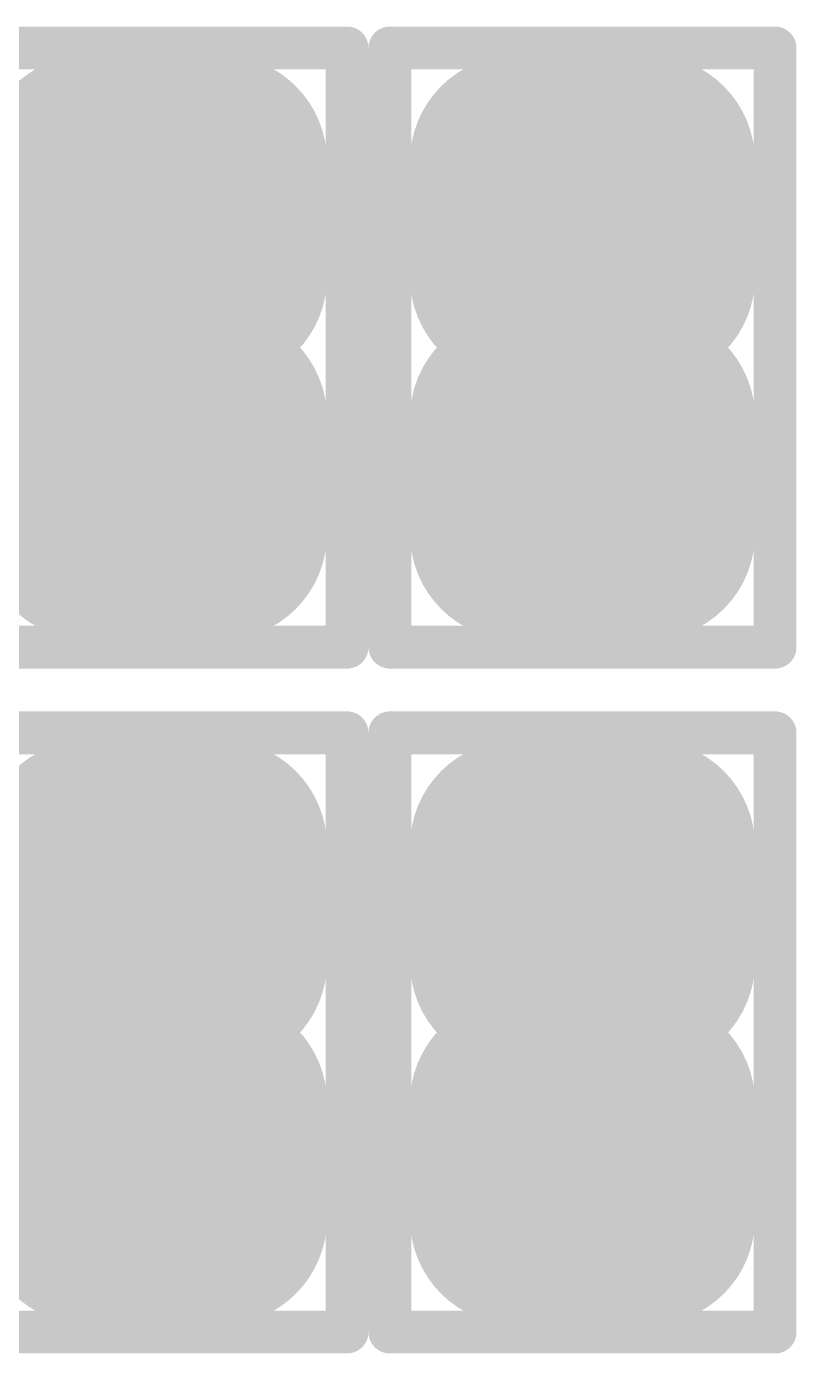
# Model space of a CAD drawing. Header units: millimetres. Extents: x 169 to 355, y 129 to 253.
# Drawn here: x 194.4 to 195.3, y 142.375 to 143.925 of the extents above; entities that cross this region are included whole.
import ezdxf

# ---------------------------------------------------------------- set-up
doc = ezdxf.new("R2010")
doc.units = ezdxf.units.MM
for name, color, linetype in [('BottomLayer', 5, 'Continuous'), ('BottomPaste', 16, 'Continuous'), ('BottomSolder', 6, 'Continuous'), ('Mechanical1', 6, 'Continuous'), ('Mechanical15', 56, 'Continuous')]:
    doc.layers.add(name, color=color, linetype=linetype)

# ---------------------------------------------------------------- blocks, each defined once
blk = doc.blocks.new('R01005_B_745')
at = {"layer": 'BottomLayer', "const_width": 0.0225}
for points in [[(-0.2287, 0.0775, 1), (-0.2063, 0.0775, 1)], [(-0.0937, 0.0775, 1), (-0.0712, 0.0775, 1)], [(0.0712, 0.0775, 1), (0.0937, 0.0775, 1)], [(0.2063, 0.0775, 1), (0.2287, 0.0775, 1)], [(-0.2287, -0.0775, 1), (-0.2063, -0.0775, 1)], [(-0.0937, -0.0775, 1), (-0.0712, -0.0775, 1)], [(0.0712, -0.0775, 1), (0.0937, -0.0775, 1)], [(0.2063, -0.0775, 1), (0.2287, -0.0775, 1)]]:
    blk.add_lwpolyline(points, format="xyb", close=True, dxfattribs=at)
at = {"layer": 'BottomLayer'}
for points in [[(-0.0825, -0.1), (-0.0825, 0.1), (-0.2175, -0.1), (-0.2175, 0.1)], [(0.2175, -0.1), (0.2175, 0.1), (0.0825, -0.1), (0.0825, 0.1)], [(-0.06, -0.0775), (-0.06, 0.0775), (-0.24, -0.0775), (-0.24, 0.0775)], [(0.24, -0.0775), (0.24, 0.0775), (0.06, -0.0775), (0.06, 0.0775)]]:
    blk.add_solid(points, dxfattribs=at)
at = {"layer": 'BottomPaste', "const_width": 0.0225}
for points in [[(-0.2287, 0.0775, 1), (-0.2063, 0.0775, 1)], [(-0.0937, 0.0775, 1), (-0.0712, 0.0775, 1)], [(0.0712, 0.0775, 1), (0.0937, 0.0775, 1)], [(0.2063, 0.0775, 1), (0.2287, 0.0775, 1)], [(-0.2287, -0.0775, 1), (-0.2063, -0.0775, 1)], [(-0.0937, -0.0775, 1), (-0.0712, -0.0775, 1)], [(0.0712, -0.0775, 1), (0.0937, -0.0775, 1)], [(0.2063, -0.0775, 1), (0.2287, -0.0775, 1)]]:
    blk.add_lwpolyline(points, format="xyb", close=True, dxfattribs=at)
at = {"layer": 'BottomPaste'}
for points in [[(-0.0825, -0.1), (-0.0825, 0.1), (-0.2175, -0.1), (-0.2175, 0.1)], [(0.2175, -0.1), (0.2175, 0.1), (0.0825, -0.1), (0.0825, 0.1)], [(-0.06, -0.0775), (-0.06, 0.0775), (-0.24, -0.0775), (-0.24, 0.0775)], [(0.24, -0.0775), (0.24, 0.0775), (0.06, -0.0775), (0.06, 0.0775)]]:
    blk.add_solid(points, dxfattribs=at)
at = {"layer": 'BottomSolder', "const_width": 0.1241}
for points in [[(-0.2795, 0.0775, 1), (-0.1555, 0.0775, 1)], [(-0.1445, 0.0775, 1), (-0.0204, 0.0775, 1)], [(0.0204, 0.0775, 1), (0.1445, 0.0775, 1)], [(0.1555, 0.0775, 1), (0.2795, 0.0775, 1)], [(-0.2795, -0.0775, 1), (-0.1555, -0.0775, 1)], [(-0.1445, -0.0775, 1), (-0.0204, -0.0775, 1)], [(0.0204, -0.0775, 1), (0.1445, -0.0775, 1)], [(0.1555, -0.0775, 1), (0.2795, -0.0775, 1)]]:
    blk.add_lwpolyline(points, format="xyb", close=True, dxfattribs=at)
at = {"layer": 'BottomSolder'}
for points in [[(-0.0825, -0.2016), (-0.0825, 0.2016), (-0.2175, -0.2016), (-0.2175, 0.2016)], [(0.2175, -0.2016), (0.2175, 0.2016), (0.0825, -0.2016), (0.0825, 0.2016)], [(0.0416, -0.0775), (0.0416, 0.0775), (-0.3416, -0.0775), (-0.3416, 0.0775)], [(0.3416, -0.0775), (0.3416, 0.0775), (-0.0416, -0.0775), (-0.0416, 0.0775)]]:
    blk.add_solid(points, dxfattribs=at)
at = {"layer": 'Mechanical1', "const_width": 0.05}
for points in [[(-0.1999, 0.0999), (-0.1999, -0.1001)], [(-0.1999, 0.0999), (0.2001, 0.0999)], [(0.2001, 0.0999), (0.2001, -0.1001)], [(-0.1999, -0.1001), (0.2001, -0.1001)]]:
    blk.add_lwpolyline(points, dxfattribs=at)
at = {"layer": 'Mechanical1', "const_width": 0.025}
for points in [[(-0.2124, 0.0999, 1), (-0.1874, 0.0999, 1)], [(-0.2124, 0.0999, 1), (-0.1874, 0.0999, 1)], [(0.1876, 0.0999, 1), (0.2126, 0.0999, 1)], [(0.1876, 0.0999, 1), (0.2126, 0.0999, 1)], [(-0.2124, -0.1001, 1), (-0.1874, -0.1001, 1)], [(-0.2124, -0.1001, 1), (-0.1874, -0.1001, 1)], [(0.1876, -0.1001, 1), (0.2126, -0.1001, 1)], [(0.1876, -0.1001, 1), (0.2126, -0.1001, 1)]]:
    blk.add_lwpolyline(points, format="xyb", close=True, dxfattribs=at)
at = {"layer": 'Mechanical15', "const_width": 0.05}
for points in [[(-0.35, 0.225), (-0.35, -0.225)], [(-0.35, 0.225), (0.35, 0.225)], [(0.35, 0.225), (0.35, -0.225)], [(0, 0.125), (0, -0.125)], [(-0.15, 0), (0.15, 0)], [(-0.35, -0.225), (0.35, -0.225)]]:
    blk.add_lwpolyline(points, dxfattribs=at)
at = {"layer": 'Mechanical15', "const_width": 0.025}
for points in [[(-0.3625, 0.225, 1), (-0.3375, 0.225, 1)], [(-0.3625, 0.225, 1), (-0.3375, 0.225, 1)], [(0.3375, 0.225, 1), (0.3625, 0.225, 1)], [(0.3375, 0.225, 1), (0.3625, 0.225, 1)], [(-0.0125, 0.125, 1), (0.0125, 0.125, 1)], [(-0.1625, 0, 1), (-0.1375, 0, 1)], [(0.1375, 0, 1), (0.1625, 0, 1)], [(-0.0125, -0.125, 1), (0.0125, -0.125, 1)], [(-0.3625, -0.225, 1), (-0.3375, -0.225, 1)], [(-0.3625, -0.225, 1), (-0.3375, -0.225, 1)], [(0.3375, -0.225, 1), (0.3625, -0.225, 1)], [(0.3375, -0.225, 1), (0.3625, -0.225, 1)]]:
    blk.add_lwpolyline(points, format="xyb", close=True, dxfattribs=at)
blk = doc.blocks.new('R01005_B_746')
at = {"layer": 'BottomLayer', "const_width": 0.0225}
for points in [[(-0.2287, 0.0775, 1), (-0.2063, 0.0775, 1)], [(-0.0937, 0.0775, 1), (-0.0712, 0.0775, 1)], [(0.0712, 0.0775, 1), (0.0937, 0.0775, 1)], [(0.2063, 0.0775, 1), (0.2287, 0.0775, 1)], [(-0.2287, -0.0775, 1), (-0.2063, -0.0775, 1)], [(-0.0937, -0.0775, 1), (-0.0712, -0.0775, 1)], [(0.0712, -0.0775, 1), (0.0937, -0.0775, 1)], [(0.2063, -0.0775, 1), (0.2287, -0.0775, 1)]]:
    blk.add_lwpolyline(points, format="xyb", close=True, dxfattribs=at)
at = {"layer": 'BottomLayer'}
for points in [[(-0.0825, -0.1), (-0.0825, 0.1), (-0.2175, -0.1), (-0.2175, 0.1)], [(0.2175, -0.1), (0.2175, 0.1), (0.0825, -0.1), (0.0825, 0.1)], [(-0.06, -0.0775), (-0.06, 0.0775), (-0.24, -0.0775), (-0.24, 0.0775)], [(0.24, -0.0775), (0.24, 0.0775), (0.06, -0.0775), (0.06, 0.0775)]]:
    blk.add_solid(points, dxfattribs=at)
at = {"layer": 'BottomPaste', "const_width": 0.0225}
for points in [[(-0.2287, 0.0775, 1), (-0.2063, 0.0775, 1)], [(-0.0937, 0.0775, 1), (-0.0712, 0.0775, 1)], [(0.0712, 0.0775, 1), (0.0937, 0.0775, 1)], [(0.2063, 0.0775, 1), (0.2287, 0.0775, 1)], [(-0.2287, -0.0775, 1), (-0.2063, -0.0775, 1)], [(-0.0937, -0.0775, 1), (-0.0712, -0.0775, 1)], [(0.0712, -0.0775, 1), (0.0937, -0.0775, 1)], [(0.2063, -0.0775, 1), (0.2287, -0.0775, 1)]]:
    blk.add_lwpolyline(points, format="xyb", close=True, dxfattribs=at)
at = {"layer": 'BottomPaste'}
for points in [[(-0.0825, -0.1), (-0.0825, 0.1), (-0.2175, -0.1), (-0.2175, 0.1)], [(0.2175, -0.1), (0.2175, 0.1), (0.0825, -0.1), (0.0825, 0.1)], [(-0.06, -0.0775), (-0.06, 0.0775), (-0.24, -0.0775), (-0.24, 0.0775)], [(0.24, -0.0775), (0.24, 0.0775), (0.06, -0.0775), (0.06, 0.0775)]]:
    blk.add_solid(points, dxfattribs=at)
at = {"layer": 'BottomSolder', "const_width": 0.1241}
for points in [[(-0.2795, 0.0775, 1), (-0.1555, 0.0775, 1)], [(-0.1445, 0.0775, 1), (-0.0204, 0.0775, 1)], [(0.0204, 0.0775, 1), (0.1445, 0.0775, 1)], [(0.1555, 0.0775, 1), (0.2795, 0.0775, 1)], [(-0.2795, -0.0775, 1), (-0.1555, -0.0775, 1)], [(-0.1445, -0.0775, 1), (-0.0204, -0.0775, 1)], [(0.0204, -0.0775, 1), (0.1445, -0.0775, 1)], [(0.1555, -0.0775, 1), (0.2795, -0.0775, 1)]]:
    blk.add_lwpolyline(points, format="xyb", close=True, dxfattribs=at)
at = {"layer": 'BottomSolder'}
for points in [[(-0.0825, -0.2016), (-0.0825, 0.2016), (-0.2175, -0.2016), (-0.2175, 0.2016)], [(0.2175, -0.2016), (0.2175, 0.2016), (0.0825, -0.2016), (0.0825, 0.2016)], [(0.0416, -0.0775), (0.0416, 0.0775), (-0.3416, -0.0775), (-0.3416, 0.0775)], [(0.3416, -0.0775), (0.3416, 0.0775), (-0.0416, -0.0775), (-0.0416, 0.0775)]]:
    blk.add_solid(points, dxfattribs=at)
at = {"layer": 'Mechanical1', "const_width": 0.05}
for points in [[(-0.1999, 0.0999), (-0.1999, -0.1001)], [(-0.1999, 0.0999), (0.2001, 0.0999)], [(0.2001, 0.0999), (0.2001, -0.1001)], [(-0.1999, -0.1001), (0.2001, -0.1001)]]:
    blk.add_lwpolyline(points, dxfattribs=at)
at = {"layer": 'Mechanical1', "const_width": 0.025}
for points in [[(-0.2124, 0.0999, 1), (-0.1874, 0.0999, 1)], [(-0.2124, 0.0999, 1), (-0.1874, 0.0999, 1)], [(0.1876, 0.0999, 1), (0.2126, 0.0999, 1)], [(0.1876, 0.0999, 1), (0.2126, 0.0999, 1)], [(-0.2124, -0.1001, 1), (-0.1874, -0.1001, 1)], [(-0.2124, -0.1001, 1), (-0.1874, -0.1001, 1)], [(0.1876, -0.1001, 1), (0.2126, -0.1001, 1)], [(0.1876, -0.1001, 1), (0.2126, -0.1001, 1)]]:
    blk.add_lwpolyline(points, format="xyb", close=True, dxfattribs=at)
at = {"layer": 'Mechanical15', "const_width": 0.05}
for points in [[(-0.35, 0.225), (-0.35, -0.225)], [(-0.35, 0.225), (0.35, 0.225)], [(0.35, 0.225), (0.35, -0.225)], [(0, 0.125), (0, -0.125)], [(-0.15, 0), (0.15, 0)], [(-0.35, -0.225), (0.35, -0.225)]]:
    blk.add_lwpolyline(points, dxfattribs=at)
at = {"layer": 'Mechanical15', "const_width": 0.025}
for points in [[(-0.3625, 0.225, 1), (-0.3375, 0.225, 1)], [(-0.3625, 0.225, 1), (-0.3375, 0.225, 1)], [(0.3375, 0.225, 1), (0.3625, 0.225, 1)], [(0.3375, 0.225, 1), (0.3625, 0.225, 1)], [(-0.0125, 0.125, 1), (0.0125, 0.125, 1)], [(-0.1625, 0, 1), (-0.1375, 0, 1)], [(0.1375, 0, 1), (0.1625, 0, 1)], [(-0.0125, -0.125, 1), (0.0125, -0.125, 1)], [(-0.3625, -0.225, 1), (-0.3375, -0.225, 1)], [(-0.3625, -0.225, 1), (-0.3375, -0.225, 1)], [(0.3375, -0.225, 1), (0.3625, -0.225, 1)], [(0.3375, -0.225, 1), (0.3625, -0.225, 1)]]:
    blk.add_lwpolyline(points, format="xyb", close=True, dxfattribs=at)
blk = doc.blocks.new('R01005_B_820')
at = {"layer": 'BottomLayer', "const_width": 0.0225}
for points in [[(-0.2287, 0.0775, 1), (-0.2063, 0.0775, 1)], [(-0.0937, 0.0775, 1), (-0.0712, 0.0775, 1)], [(0.0712, 0.0775, 1), (0.0937, 0.0775, 1)], [(0.2063, 0.0775, 1), (0.2287, 0.0775, 1)], [(-0.2287, -0.0775, 1), (-0.2063, -0.0775, 1)], [(-0.0937, -0.0775, 1), (-0.0712, -0.0775, 1)], [(0.0712, -0.0775, 1), (0.0937, -0.0775, 1)], [(0.2063, -0.0775, 1), (0.2287, -0.0775, 1)]]:
    blk.add_lwpolyline(points, format="xyb", close=True, dxfattribs=at)
at = {"layer": 'BottomLayer'}
for points in [[(-0.0825, -0.1), (-0.0825, 0.1), (-0.2175, -0.1), (-0.2175, 0.1)], [(0.2175, -0.1), (0.2175, 0.1), (0.0825, -0.1), (0.0825, 0.1)], [(-0.06, -0.0775), (-0.06, 0.0775), (-0.24, -0.0775), (-0.24, 0.0775)], [(0.24, -0.0775), (0.24, 0.0775), (0.06, -0.0775), (0.06, 0.0775)]]:
    blk.add_solid(points, dxfattribs=at)
at = {"layer": 'BottomPaste', "const_width": 0.0225}
for points in [[(-0.2287, 0.0775, 1), (-0.2063, 0.0775, 1)], [(-0.0937, 0.0775, 1), (-0.0712, 0.0775, 1)], [(0.0712, 0.0775, 1), (0.0937, 0.0775, 1)], [(0.2063, 0.0775, 1), (0.2287, 0.0775, 1)], [(-0.2287, -0.0775, 1), (-0.2063, -0.0775, 1)], [(-0.0937, -0.0775, 1), (-0.0712, -0.0775, 1)], [(0.0712, -0.0775, 1), (0.0937, -0.0775, 1)], [(0.2063, -0.0775, 1), (0.2287, -0.0775, 1)]]:
    blk.add_lwpolyline(points, format="xyb", close=True, dxfattribs=at)
at = {"layer": 'BottomPaste'}
for points in [[(-0.0825, -0.1), (-0.0825, 0.1), (-0.2175, -0.1), (-0.2175, 0.1)], [(0.2175, -0.1), (0.2175, 0.1), (0.0825, -0.1), (0.0825, 0.1)], [(-0.06, -0.0775), (-0.06, 0.0775), (-0.24, -0.0775), (-0.24, 0.0775)], [(0.24, -0.0775), (0.24, 0.0775), (0.06, -0.0775), (0.06, 0.0775)]]:
    blk.add_solid(points, dxfattribs=at)
at = {"layer": 'BottomSolder', "const_width": 0.1241}
for points in [[(-0.2795, 0.0775, 1), (-0.1555, 0.0775, 1)], [(-0.1445, 0.0775, 1), (-0.0204, 0.0775, 1)], [(0.0204, 0.0775, 1), (0.1445, 0.0775, 1)], [(0.1555, 0.0775, 1), (0.2795, 0.0775, 1)], [(-0.2795, -0.0775, 1), (-0.1555, -0.0775, 1)], [(-0.1445, -0.0775, 1), (-0.0204, -0.0775, 1)], [(0.0204, -0.0775, 1), (0.1445, -0.0775, 1)], [(0.1555, -0.0775, 1), (0.2795, -0.0775, 1)]]:
    blk.add_lwpolyline(points, format="xyb", close=True, dxfattribs=at)
at = {"layer": 'BottomSolder'}
for points in [[(-0.0825, -0.2016), (-0.0825, 0.2016), (-0.2175, -0.2016), (-0.2175, 0.2016)], [(0.2175, -0.2016), (0.2175, 0.2016), (0.0825, -0.2016), (0.0825, 0.2016)], [(0.0416, -0.0775), (0.0416, 0.0775), (-0.3416, -0.0775), (-0.3416, 0.0775)], [(0.3416, -0.0775), (0.3416, 0.0775), (-0.0416, -0.0775), (-0.0416, 0.0775)]]:
    blk.add_solid(points, dxfattribs=at)
at = {"layer": 'Mechanical1', "const_width": 0.05}
for points in [[(-0.1999, 0.0999), (-0.1999, -0.1001)], [(-0.1999, 0.0999), (0.2001, 0.0999)], [(0.2001, 0.0999), (0.2001, -0.1001)], [(-0.1999, -0.1001), (0.2001, -0.1001)]]:
    blk.add_lwpolyline(points, dxfattribs=at)
at = {"layer": 'Mechanical1', "const_width": 0.025}
for points in [[(-0.2124, 0.0999, 1), (-0.1874, 0.0999, 1)], [(-0.2124, 0.0999, 1), (-0.1874, 0.0999, 1)], [(0.1876, 0.0999, 1), (0.2126, 0.0999, 1)], [(0.1876, 0.0999, 1), (0.2126, 0.0999, 1)], [(-0.2124, -0.1001, 1), (-0.1874, -0.1001, 1)], [(-0.2124, -0.1001, 1), (-0.1874, -0.1001, 1)], [(0.1876, -0.1001, 1), (0.2126, -0.1001, 1)], [(0.1876, -0.1001, 1), (0.2126, -0.1001, 1)]]:
    blk.add_lwpolyline(points, format="xyb", close=True, dxfattribs=at)
at = {"layer": 'Mechanical15', "const_width": 0.05}
for points in [[(-0.35, 0.225), (-0.35, -0.225)], [(-0.35, 0.225), (0.35, 0.225)], [(0.35, 0.225), (0.35, -0.225)], [(0, 0.125), (0, -0.125)], [(-0.15, 0), (0.15, 0)], [(-0.35, -0.225), (0.35, -0.225)]]:
    blk.add_lwpolyline(points, dxfattribs=at)
at = {"layer": 'Mechanical15', "const_width": 0.025}
for points in [[(-0.3625, 0.225, 1), (-0.3375, 0.225, 1)], [(-0.3625, 0.225, 1), (-0.3375, 0.225, 1)], [(0.3375, 0.225, 1), (0.3625, 0.225, 1)], [(0.3375, 0.225, 1), (0.3625, 0.225, 1)], [(-0.0125, 0.125, 1), (0.0125, 0.125, 1)], [(-0.1625, 0, 1), (-0.1375, 0, 1)], [(0.1375, 0, 1), (0.1625, 0, 1)], [(-0.0125, -0.125, 1), (0.0125, -0.125, 1)], [(-0.3625, -0.225, 1), (-0.3375, -0.225, 1)], [(-0.3625, -0.225, 1), (-0.3375, -0.225, 1)], [(0.3375, -0.225, 1), (0.3625, -0.225, 1)], [(0.3375, -0.225, 1), (0.3625, -0.225, 1)]]:
    blk.add_lwpolyline(points, format="xyb", close=True, dxfattribs=at)
blk = doc.blocks.new('R01005_B_821')
at = {"layer": 'BottomLayer', "const_width": 0.0225}
for points in [[(-0.2287, 0.0775, 1), (-0.2063, 0.0775, 1)], [(-0.0937, 0.0775, 1), (-0.0712, 0.0775, 1)], [(0.0712, 0.0775, 1), (0.0937, 0.0775, 1)], [(0.2063, 0.0775, 1), (0.2287, 0.0775, 1)], [(-0.2287, -0.0775, 1), (-0.2063, -0.0775, 1)], [(-0.0937, -0.0775, 1), (-0.0712, -0.0775, 1)], [(0.0712, -0.0775, 1), (0.0937, -0.0775, 1)], [(0.2063, -0.0775, 1), (0.2287, -0.0775, 1)]]:
    blk.add_lwpolyline(points, format="xyb", close=True, dxfattribs=at)
at = {"layer": 'BottomLayer'}
for points in [[(-0.0825, -0.1), (-0.0825, 0.1), (-0.2175, -0.1), (-0.2175, 0.1)], [(0.2175, -0.1), (0.2175, 0.1), (0.0825, -0.1), (0.0825, 0.1)], [(-0.06, -0.0775), (-0.06, 0.0775), (-0.24, -0.0775), (-0.24, 0.0775)], [(0.24, -0.0775), (0.24, 0.0775), (0.06, -0.0775), (0.06, 0.0775)]]:
    blk.add_solid(points, dxfattribs=at)
at = {"layer": 'BottomPaste', "const_width": 0.0225}
for points in [[(-0.2287, 0.0775, 1), (-0.2063, 0.0775, 1)], [(-0.0937, 0.0775, 1), (-0.0712, 0.0775, 1)], [(0.0712, 0.0775, 1), (0.0937, 0.0775, 1)], [(0.2063, 0.0775, 1), (0.2287, 0.0775, 1)], [(-0.2287, -0.0775, 1), (-0.2063, -0.0775, 1)], [(-0.0937, -0.0775, 1), (-0.0712, -0.0775, 1)], [(0.0712, -0.0775, 1), (0.0937, -0.0775, 1)], [(0.2063, -0.0775, 1), (0.2287, -0.0775, 1)]]:
    blk.add_lwpolyline(points, format="xyb", close=True, dxfattribs=at)
at = {"layer": 'BottomPaste'}
for points in [[(-0.0825, -0.1), (-0.0825, 0.1), (-0.2175, -0.1), (-0.2175, 0.1)], [(0.2175, -0.1), (0.2175, 0.1), (0.0825, -0.1), (0.0825, 0.1)], [(-0.06, -0.0775), (-0.06, 0.0775), (-0.24, -0.0775), (-0.24, 0.0775)], [(0.24, -0.0775), (0.24, 0.0775), (0.06, -0.0775), (0.06, 0.0775)]]:
    blk.add_solid(points, dxfattribs=at)
at = {"layer": 'BottomSolder', "const_width": 0.1241}
for points in [[(-0.2795, 0.0775, 1), (-0.1555, 0.0775, 1)], [(-0.1445, 0.0775, 1), (-0.0204, 0.0775, 1)], [(0.0204, 0.0775, 1), (0.1445, 0.0775, 1)], [(0.1555, 0.0775, 1), (0.2795, 0.0775, 1)], [(-0.2795, -0.0775, 1), (-0.1555, -0.0775, 1)], [(-0.1445, -0.0775, 1), (-0.0204, -0.0775, 1)], [(0.0204, -0.0775, 1), (0.1445, -0.0775, 1)], [(0.1555, -0.0775, 1), (0.2795, -0.0775, 1)]]:
    blk.add_lwpolyline(points, format="xyb", close=True, dxfattribs=at)
at = {"layer": 'BottomSolder'}
for points in [[(-0.0825, -0.2016), (-0.0825, 0.2016), (-0.2175, -0.2016), (-0.2175, 0.2016)], [(0.2175, -0.2016), (0.2175, 0.2016), (0.0825, -0.2016), (0.0825, 0.2016)], [(0.0416, -0.0775), (0.0416, 0.0775), (-0.3416, -0.0775), (-0.3416, 0.0775)], [(0.3416, -0.0775), (0.3416, 0.0775), (-0.0416, -0.0775), (-0.0416, 0.0775)]]:
    blk.add_solid(points, dxfattribs=at)
at = {"layer": 'Mechanical1', "const_width": 0.05}
for points in [[(-0.1999, 0.0999), (-0.1999, -0.1001)], [(-0.1999, 0.0999), (0.2001, 0.0999)], [(0.2001, 0.0999), (0.2001, -0.1001)], [(-0.1999, -0.1001), (0.2001, -0.1001)]]:
    blk.add_lwpolyline(points, dxfattribs=at)
at = {"layer": 'Mechanical1', "const_width": 0.025}
for points in [[(-0.2124, 0.0999, 1), (-0.1874, 0.0999, 1)], [(-0.2124, 0.0999, 1), (-0.1874, 0.0999, 1)], [(0.1876, 0.0999, 1), (0.2126, 0.0999, 1)], [(0.1876, 0.0999, 1), (0.2126, 0.0999, 1)], [(-0.2124, -0.1001, 1), (-0.1874, -0.1001, 1)], [(-0.2124, -0.1001, 1), (-0.1874, -0.1001, 1)], [(0.1876, -0.1001, 1), (0.2126, -0.1001, 1)], [(0.1876, -0.1001, 1), (0.2126, -0.1001, 1)]]:
    blk.add_lwpolyline(points, format="xyb", close=True, dxfattribs=at)
at = {"layer": 'Mechanical15', "const_width": 0.05}
for points in [[(-0.35, 0.225), (-0.35, -0.225)], [(-0.35, 0.225), (0.35, 0.225)], [(0.35, 0.225), (0.35, -0.225)], [(0, 0.125), (0, -0.125)], [(-0.15, 0), (0.15, 0)], [(-0.35, -0.225), (0.35, -0.225)]]:
    blk.add_lwpolyline(points, dxfattribs=at)
at = {"layer": 'Mechanical15', "const_width": 0.025}
for points in [[(-0.3625, 0.225, 1), (-0.3375, 0.225, 1)], [(-0.3625, 0.225, 1), (-0.3375, 0.225, 1)], [(0.3375, 0.225, 1), (0.3625, 0.225, 1)], [(0.3375, 0.225, 1), (0.3625, 0.225, 1)], [(-0.0125, 0.125, 1), (0.0125, 0.125, 1)], [(-0.1625, 0, 1), (-0.1375, 0, 1)], [(0.1375, 0, 1), (0.1625, 0, 1)], [(-0.0125, -0.125, 1), (0.0125, -0.125, 1)], [(-0.3625, -0.225, 1), (-0.3375, -0.225, 1)], [(-0.3625, -0.225, 1), (-0.3375, -0.225, 1)], [(0.3375, -0.225, 1), (0.3625, -0.225, 1)], [(0.3375, -0.225, 1), (0.3625, -0.225, 1)]]:
    blk.add_lwpolyline(points, format="xyb", close=True, dxfattribs=at)

msp = doc.modelspace()

# ---------------------------------------------------------------- block references
at = {"rotation": 90}
for name, p in [('R01005_B_821', (194.55, 143.55)), ('R01005_B_820', (195.05, 143.55)), ('R01005_B_746', (194.55, 142.75)), ('R01005_B_745', (195.05, 142.75))]:
    msp.add_blockref(name, p, dxfattribs=at)

doc.saveas('drawing.dxf')
